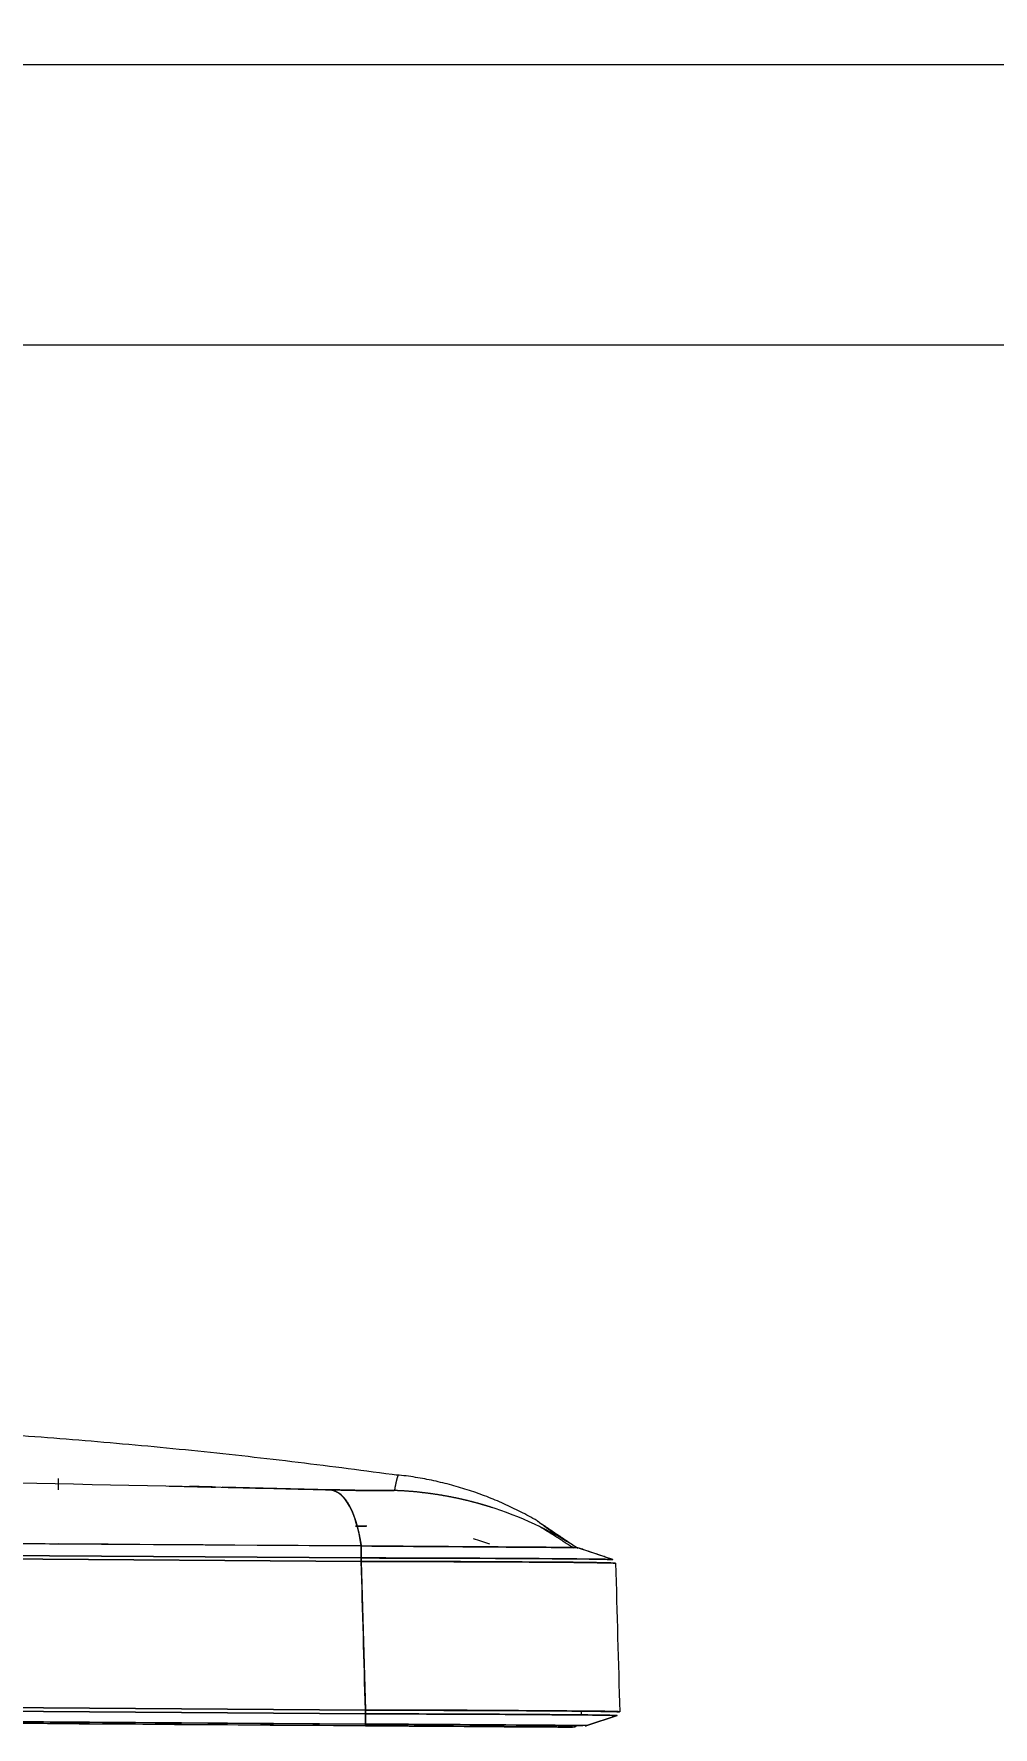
# Model space of a CAD drawing. Header units: millimetres. Extents: x 8883 to 11259, y -10160 to -6800.
# Drawn here: x 10500.9 to 10576.3, y -7756.8 to -7623.7 of the extents above; entities that cross this region are included whole.
import ezdxf

# ---------------------------------------------------------------- set-up
doc = ezdxf.new("R2010")
doc.units = ezdxf.units.MM
doc.layers.add('DIM', color=5, linetype='Continuous', lineweight=13)
doc.styles.add('ARIAL', font='arial.ttf')
doc.dimstyles.get("Standard").update_dxf_attribs({"dimtxt": 15, "dimasz": 15, "dimexe": 0.18, "dimexo": 0.0625, "dimgap": 4, "dimtad": 0, "dimdec": 1, "dimdsep": 46, "dimtxsty": 'ARIAL', "dimcen": 0, "dimclrd": 5, "dimclre": 5, "dimclrt": 5, "dimadec": 0, "dimazin": 0, "dimtfac": 1, "dimtdec": 1, "dimtofl": 0, "dimtmove": 0, "dimatfit": 3, "dimfxl": 1, "dimtolj": 1, "dimtzin": 0, "dimarcsym": 0})

# ---------------------------------------------------------------- blocks, each defined once
blk = doc.blocks.new('*D178')
at = {"layer": 'Defpoints', "color": 0, "transparency": 16777216}
for p in [(10794.56, -7541.01), (10794.56, -7666.24), (10446.56, -7677.15)]:
    blk.add_point(p, dxfattribs=at)
at = {"layer": 'DIM', "color": 5, "lineweight": -2, "transparency": 16777216}
for p, q in [((10446.56, -7677.08), (10446.56, -7540.83)), ((10794.56, -7666.18), (10794.56, -7540.83)), ((10464.56, -7541.01), (10595.66, -7541.01)), ((10776.56, -7541.01), (10645.45, -7541.01))]:
    blk.add_line(p, q, dxfattribs=at)
at = {"layer": 'DIM', "color": 5, "transparency": 16777216}
for points in [[(10464.56, -7538.01), (10464.56, -7544.01), (10446.56, -7541.01)], [(10776.56, -7538.01), (10776.56, -7544.01), (10794.56, -7541.01)]]:
    blk.add_solid(points, dxfattribs=at)
at = {"layer": 'DIM', "color": 5, "transparency": 16777216, "insert": (10620.56, -7541.01), "char_height": 18, "attachment_point": 5, "style": 'ARIAL'}
blk.add_mtext('\\A1;348', dxfattribs=at)

msp = doc.modelspace()

# ---------------------------------------------------------------- linework, layer by layer
at = {"linetype": 'Continuous', "lineweight": 18}
for p, q in [((10754.56, -7626.15), (10486.56, -7626.15)), ((10486.56, -7648.15), (10754.56, -7648.15)), ((10367.52, -7741.43), (10526.62, -7742.53)), ((10526.62, -7743.74), (10367.5, -7742.64)), ((10367.5, -7742.64), (10526.62, -7743.74)), ((10526.61, -7743.47), (10367.51, -7742.37)), ((10367.51, -7742.37), (10526.61, -7743.47)), ((10502.8, -7742.37), (10502.8, -7742.37)), ((10504.34, -7742.38), (10502.8, -7742.37)), ((10502.8, -7742.37), (10502.8, -7742.37)), ((10502.8, -7742.37), (10502.8, -7742.37)), ((10504.34, -7742.38), (10504.34, -7742.38)), ((10526.62, -7742.53), (10526.61, -7743.47)), ((10526.61, -7743.47), (10526.62, -7742.53)), ((10545.85, -7743.42), (10543.57, -7742.65)), ((10526.62, -7743.74), (10526.95, -7755.43)), ((10367, -7754.62), (10526.95, -7755.72)), ((10526.95, -7755.72), (10367, -7754.62)), ((10526.95, -7755.43), (10367.01, -7754.32)), ((10367.01, -7754.32), (10526.95, -7755.43)), ((10526.95, -7756.52), (10367, -7755.42)), ((10367, -7755.42), (10526.95, -7756.52)), ((10367, -7755.43), (10526.95, -7756.54)), ((10526.95, -7756.65), (10367, -7755.54)), ((10526.95, -7755.7), (10526.96, -7755.43)), ((10526.95, -7755.72), (10526.95, -7756.52)), ((10546.73, -7755.86), (10544.35, -7756.64)), ((10544.35, -7756.64), (10546.73, -7755.86)), ((10546.73, -7755.86), (10546.73, -7755.86)), ((10526.95, -7756.52), (10526.95, -7756.54)), ((10527.07, -7756.61), (10526.95, -7756.61))]:
    msp.add_line(p, q, dxfattribs=at)
at = {"linetype": 'Continuous', "lineweight": 13}
msp.add_line((10527.07, -7756.61), (10527.07, -7756.53), dxfattribs=at)
at = {"linetype": 'Continuous', "lineweight": 18}
for centre, start, end in [((10528.06, -7756.31), 269.6038, 310.6038), ((10544.26, -7756.36), 269.6275, 288.2329)]:
    msp.add_arc(centre, 0.3, start, end, dxfattribs=at)
for points, degree in [([(10529.53, -7736.99), (10498.11, -7732.64), (10466.51, -7732.71)], 2), ([(10477.93, -7737.22), (10493.39, -7737.43), (10508.84, -7737.73), (10524.3, -7738.12)], 3), ([(10502.79, -7737.24), (10502.79, -7737.24), (10502.79, -7737.54), (10502.79, -7738.13)], 3), ([(10515.16, -7737.9), (10514.48, -7737.88), (10513.8, -7737.87), (10513.11, -7737.85)], 3), ([(10540.44, -7740.55), (10535.31, -7737.59), (10529.43, -7736.94)], 2), ([(10524.29, -7738.12), (10521.43, -7738.05), (10518.56, -7737.98), (10515.69, -7737.91)], 3), ([(10524.3, -7738.12), (10524.29, -7738.12), (10524.28, -7738.12), (10524.27, -7738.13)], 3), ([(10524.27, -7738.13), (10524.28, -7738.12), (10524.29, -7738.12), (10524.3, -7738.12)], 3), ([(10526.62, -7742.53), (10473.61, -7742.17), (10420.53, -7741.8), (10367.52, -7741.43)], 3), ([(10540.44, -7740.55), (10543.65, -7742.71)], 1), ([(10541.96, -7741.69), (10540.44, -7740.55)], 1), ([(10541.96, -7741.69), (10540.44, -7740.55)], 1), ([(10543.33, -7742.7), (10540.63, -7740.99)], 1), ([(10536.74, -7742.4), (10536.31, -7742.25), (10535.88, -7742.11), (10535.45, -7741.98)], 3), ([(10546.42, -7743.61), (10543.56, -7742.64)], 1), ([(10546.4, -7743.6), (10545.46, -7743.29), (10544.52, -7742.97), (10543.57, -7742.65)], 3), ([(10543.57, -7742.65), (10543.57, -7742.65), (10543.57, -7742.65), (10543.57, -7742.65)], 3), ([(10526.95, -7755.43), (10526.84, -7751.53), (10526.73, -7747.64), (10526.62, -7743.74)], 3), ([(10546.61, -7743.88), (10546.72, -7747.78), (10546.83, -7751.67), (10546.94, -7755.57)], 3), ([(10367, -7755.54), (10420.32, -7755.91), (10473.63, -7756.28), (10526.95, -7756.65)], 3), ([(10526.96, -7755.43), (10526.95, -7755.52), (10526.95, -7755.61), (10526.95, -7755.7)], 3), ([(10526.95, -7756.52), (10526.95, -7756.26), (10526.95, -7755.99), (10526.95, -7755.72)], 3), ([(10543.94, -7755.81), (10543.93, -7755.51)], 1), ([(10544.35, -7756.64), (10544.35, -7756.64), (10540.58, -7756.61), (10531.5, -7756.55), (10526.95, -7756.52)], 3), ([(10526.95, -7756.54), (10526.95, -7756.54), (10526.95, -7756.53), (10526.95, -7756.52)], 3), ([(10526.95, -7756.54), (10526.95, -7756.54), (10526.95, -7756.53), (10526.95, -7756.53)], 3), ([(10529.86, -7756.54), (10530.09, -7756.54), (10530.31, -7756.54), (10530.53, -7756.54)], 3), ([(10543.23, -7756.76), (10543.23, -7756.76), (10543.23, -7756.76), (10543.23, -7756.76)], 3), ([(10543.42, -7756.72), (10543.5, -7756.69), (10543.51, -7756.64)], 2), ([(10544.21, -7756.65), (10544.22, -7756.66), (10544.24, -7756.66), (10544.26, -7756.66)], 3), ([(10544.35, -7756.64), (10544.32, -7756.65), (10544.29, -7756.66), (10544.26, -7756.66)], 3)]:
    msp.add_open_spline(points, degree=degree, dxfattribs=at)
for points, knots in [([(10511.51, -7737.82), (10511.62, -7737.82), (10512.05, -7737.83), (10512.79, -7737.85), (10513.75, -7737.87), (10514.54, -7737.89), (10515.01, -7737.9), (10515.16, -7737.9)], [0, 0, 0, 0, 0.089399, 0.351526, 0.613648, 0.875766, 1, 1, 1, 1]), ([(10529.53, -7736.95), (10529.53, -7736.95), (10529.53, -7736.95), (10529.53, -7736.95), (10529.53, -7736.95), (10529.53, -7736.95), (10529.53, -7736.95), (10529.53, -7736.95), (10529.53, -7736.95), (10529.53, -7736.95), (10529.53, -7736.95), (10529.53, -7736.95), (10529.53, -7736.96), (10529.53, -7736.96), (10529.53, -7736.96), (10529.53, -7736.96), (10529.52, -7736.96), (10529.52, -7736.96), (10529.52, -7736.96), (10529.52, -7736.97), (10529.52, -7736.97), (10529.52, -7736.97), (10529.52, -7736.97), (10529.52, -7736.98), (10529.51, -7736.98), (10529.51, -7736.98), (10529.51, -7736.98), (10529.51, -7736.99), (10529.51, -7736.99), (10529.5, -7737), (10529.5, -7737), (10529.5, -7737.01), (10529.5, -7737.01), (10529.5, -7737.02), (10529.49, -7737.02), (10529.49, -7737.03), (10529.49, -7737.03), (10529.49, -7737.04), (10529.48, -7737.05), (10529.48, -7737.06), (10529.48, -7737.06), (10529.47, -7737.07), (10529.47, -7737.08), (10529.47, -7737.09), (10529.46, -7737.1), (10529.46, -7737.11), (10529.46, -7737.12), (10529.45, -7737.13), (10529.45, -7737.14), (10529.45, -7737.15), (10529.44, -7737.17), (10529.44, -7737.18), (10529.43, -7737.19), (10529.43, -7737.21), (10529.43, -7737.22), (10529.42, -7737.24), (10529.42, -7737.25), (10529.41, -7737.27), (10529.41, -7737.29), (10529.4, -7737.31), (10529.4, -7737.33), (10529.39, -7737.34), (10529.39, -7737.36), (10529.38, -7737.39), (10529.38, -7737.41), (10529.37, -7737.43), (10529.37, -7737.45), (10529.36, -7737.48), (10529.36, -7737.5), (10529.35, -7737.53), (10529.35, -7737.55), (10529.34, -7737.58), (10529.33, -7737.61), (10529.33, -7737.64), (10529.32, -7737.67), (10529.32, -7737.7), (10529.31, -7737.73), (10529.3, -7737.76), (10529.3, -7737.79), (10529.29, -7737.83), (10529.28, -7737.87), (10529.27, -7737.9), (10529.27, -7737.94), (10529.26, -7737.98), (10529.25, -7738.02), (10529.25, -7738.06), (10529.24, -7738.1), (10529.23, -7738.13), (10529.23, -7738.15)], [0, 0, 0, 0, 0.000068, 0.005523, 0.011127, 0.016883, 0.022788, 0.028844, 0.03505, 0.041406, 0.047912, 0.054569, 0.061376, 0.068333, 0.075441, 0.082699, 0.090107, 0.097665, 0.105374, 0.113233, 0.121242, 0.129401, 0.137711, 0.146171, 0.154781, 0.163541, 0.172452, 0.181512, 0.190724, 0.200085, 0.209597, 0.219258, 0.229071, 0.239033, 0.249145, 0.259408, 0.269821, 0.280385, 0.291098, 0.301962, 0.312976, 0.32414, 0.335454, 0.346919, 0.358534, 0.370299, 0.382214, 0.39428, 0.406495, 0.418861, 0.431377, 0.444043, 0.45686, 0.469826, 0.482943, 0.49621, 0.509627, 0.523194, 0.536912, 0.550779, 0.564797, 0.578965, 0.593283, 0.607751, 0.622369, 0.637137, 0.652056, 0.667124, 0.682343, 0.697711, 0.71323, 0.728899, 0.744718, 0.760687, 0.776806, 0.793075, 0.809494, 0.826063, 0.842781, 0.85965, 0.876669, 0.893838, 0.911157, 0.928626, 0.946245, 0.964013, 0.981932, 1, 1, 1, 1]), ([(10515.69, -7737.91), (10516, -7737.92), (10516.64, -7737.93), (10517.59, -7737.96), (10518.54, -7737.98), (10519.5, -7738), (10520.46, -7738.02), (10521.42, -7738.05), (10522.38, -7738.07), (10523.34, -7738.09), (10523.98, -7738.11), (10524.29, -7738.12)], [0, 0, 0, 0, 0.108633, 0.220061, 0.331486, 0.44291, 0.554332, 0.665752, 0.77717, 0.888586, 1, 1, 1, 1]), ([(10524.27, -7738.13), (10524.27, -7738.13), (10524.29, -7738.13), (10524.3, -7738.13), (10524.32, -7738.14), (10524.34, -7738.14), (10524.36, -7738.14), (10524.38, -7738.15), (10524.39, -7738.15), (10524.41, -7738.16), (10524.43, -7738.16), (10524.45, -7738.17), (10524.46, -7738.18), (10524.48, -7738.18), (10524.5, -7738.19), (10524.51, -7738.19), (10524.53, -7738.2), (10524.55, -7738.21), (10524.56, -7738.21), (10524.58, -7738.22), (10524.6, -7738.23), (10524.61, -7738.24), (10524.63, -7738.24), (10524.65, -7738.25), (10524.66, -7738.26), (10524.68, -7738.27), (10524.7, -7738.28), (10524.71, -7738.29), (10524.73, -7738.3), (10524.75, -7738.31), (10524.76, -7738.31), (10524.78, -7738.32), (10524.79, -7738.33), (10524.81, -7738.34), (10524.83, -7738.35), (10524.84, -7738.37), (10524.86, -7738.38), (10524.87, -7738.39), (10524.89, -7738.4), (10524.9, -7738.41), (10524.92, -7738.42), (10524.94, -7738.43), (10524.95, -7738.45), (10524.97, -7738.46), (10524.98, -7738.47), (10525, -7738.48), (10525.01, -7738.5), (10525.03, -7738.51), (10525.04, -7738.52), (10525.06, -7738.54), (10525.07, -7738.55), (10525.09, -7738.56), (10525.1, -7738.58), (10525.12, -7738.59), (10525.13, -7738.61), (10525.14, -7738.62), (10525.16, -7738.63), (10525.17, -7738.65), (10525.19, -7738.66), (10525.2, -7738.68), (10525.22, -7738.7), (10525.23, -7738.71), (10525.25, -7738.73), (10525.26, -7738.74), (10525.27, -7738.76), (10525.29, -7738.78), (10525.3, -7738.79), (10525.31, -7738.81), (10525.33, -7738.83), (10525.34, -7738.84), (10525.36, -7738.86), (10525.37, -7738.88), (10525.38, -7738.9), (10525.4, -7738.91), (10525.41, -7738.93), (10525.42, -7738.95), (10525.44, -7738.97), (10525.45, -7738.99), (10525.46, -7739.01), (10525.48, -7739.03), (10525.49, -7739.05), (10525.5, -7739.07), (10525.51, -7739.08), (10525.53, -7739.1), (10525.54, -7739.12), (10525.55, -7739.14), (10525.57, -7739.16), (10525.58, -7739.19), (10525.59, -7739.21), (10525.6, -7739.23), (10525.62, -7739.25), (10525.63, -7739.27), (10525.64, -7739.29), (10525.65, -7739.31), (10525.66, -7739.33), (10525.68, -7739.36), (10525.69, -7739.38), (10525.7, -7739.4), (10525.71, -7739.42), (10525.72, -7739.44), (10525.74, -7739.47), (10525.75, -7739.49), (10525.76, -7739.51), (10525.77, -7739.54), (10525.78, -7739.56), (10525.79, -7739.58), (10525.81, -7739.61), (10525.82, -7739.63), (10525.83, -7739.66), (10525.84, -7739.68), (10525.85, -7739.7), (10525.86, -7739.73), (10525.87, -7739.75), (10525.88, -7739.78), (10525.9, -7739.8), (10525.91, -7739.83), (10525.92, -7739.85), (10525.93, -7739.88), (10525.94, -7739.9), (10525.95, -7739.93), (10525.96, -7739.96), (10525.97, -7739.98), (10525.98, -7740.01), (10525.99, -7740.04), (10526, -7740.06), (10526.01, -7740.09), (10526.02, -7740.12), (10526.03, -7740.14), (10526.04, -7740.17), (10526.05, -7740.2), (10526.06, -7740.22), (10526.07, -7740.25), (10526.08, -7740.28), (10526.09, -7740.31), (10526.1, -7740.34), (10526.11, -7740.36), (10526.12, -7740.39), (10526.13, -7740.42), (10526.14, -7740.45), (10526.15, -7740.48), (10526.16, -7740.51), (10526.17, -7740.54), (10526.18, -7740.57), (10526.19, -7740.6), (10526.2, -7740.62), (10526.21, -7740.65), (10526.21, -7740.68), (10526.22, -7740.71), (10526.23, -7740.74), (10526.24, -7740.77), (10526.25, -7740.81), (10526.26, -7740.84), (10526.27, -7740.87), (10526.28, -7740.9), (10526.28, -7740.93), (10526.29, -7740.96), (10526.3, -7740.99), (10526.31, -7741.02), (10526.32, -7741.05), (10526.33, -7741.09), (10526.33, -7741.12), (10526.34, -7741.15), (10526.35, -7741.18), (10526.36, -7741.21), (10526.37, -7741.25), (10526.37, -7741.28), (10526.38, -7741.31), (10526.39, -7741.34), (10526.4, -7741.38), (10526.41, -7741.41), (10526.41, -7741.44), (10526.42, -7741.48), (10526.43, -7741.51), (10526.44, -7741.54), (10526.44, -7741.58), (10526.45, -7741.61), (10526.46, -7741.64), (10526.47, -7741.68), (10526.47, -7741.71), (10526.48, -7741.75), (10526.49, -7741.78), (10526.49, -7741.82), (10526.5, -7741.85), (10526.51, -7741.89), (10526.51, -7741.92), (10526.52, -7741.96), (10526.53, -7741.99), (10526.53, -7742.03), (10526.54, -7742.06), (10526.55, -7742.1), (10526.55, -7742.13), (10526.56, -7742.17), (10526.57, -7742.2), (10526.57, -7742.24), (10526.58, -7742.28), (10526.59, -7742.31), (10526.59, -7742.35), (10526.6, -7742.39), (10526.6, -7742.42), (10526.61, -7742.46), (10526.62, -7742.5), (10526.62, -7742.52), (10526.62, -7742.53)], [0, 0, 0, 0, 0.005434, 0.010863, 0.016287, 0.021707, 0.027123, 0.032533, 0.03794, 0.043342, 0.048739, 0.054132, 0.05952, 0.064904, 0.070284, 0.075658, 0.081029, 0.086395, 0.091756, 0.097113, 0.102466, 0.107814, 0.113157, 0.118497, 0.123831, 0.129161, 0.134487, 0.139809, 0.145125, 0.150438, 0.155746, 0.16105, 0.166349, 0.171644, 0.176934, 0.18222, 0.187501, 0.192778, 0.198051, 0.203319, 0.208583, 0.213843, 0.219098, 0.224348, 0.229595, 0.234837, 0.240074, 0.245307, 0.250536, 0.25576, 0.26098, 0.266196, 0.271407, 0.276614, 0.281816, 0.287015, 0.292208, 0.297398, 0.302583, 0.307763, 0.31294, 0.318111, 0.323279, 0.328442, 0.333601, 0.338756, 0.343906, 0.349052, 0.354193, 0.35933, 0.364463, 0.369591, 0.374715, 0.379835, 0.38495, 0.390062, 0.395168, 0.400271, 0.405369, 0.410463, 0.415552, 0.420637, 0.425718, 0.430794, 0.435866, 0.440934, 0.445998, 0.451057, 0.456112, 0.461162, 0.466208, 0.47125, 0.476288, 0.481321, 0.48635, 0.491375, 0.496395, 0.501411, 0.506423, 0.511431, 0.516434, 0.521433, 0.526427, 0.531418, 0.536404, 0.541385, 0.546363, 0.551336, 0.556305, 0.561269, 0.56623, 0.571186, 0.576137, 0.581085, 0.586028, 0.590967, 0.595902, 0.600832, 0.605758, 0.61068, 0.615598, 0.620511, 0.62542, 0.630325, 0.635225, 0.640122, 0.645014, 0.649902, 0.654785, 0.659665, 0.66454, 0.66941, 0.674277, 0.679139, 0.683998, 0.688851, 0.693701, 0.698547, 0.703388, 0.708225, 0.713058, 0.717886, 0.72271, 0.727531, 0.732347, 0.737158, 0.741966, 0.746769, 0.751568, 0.756363, 0.761154, 0.76594, 0.770723, 0.775501, 0.780275, 0.785045, 0.78981, 0.794572, 0.799329, 0.804082, 0.808831, 0.813576, 0.818317, 0.823053, 0.827786, 0.832514, 0.837238, 0.841958, 0.846674, 0.851385, 0.856093, 0.860796, 0.865495, 0.870191, 0.874882, 0.879569, 0.884251, 0.88893, 0.893605, 0.898275, 0.902942, 0.907604, 0.912262, 0.916917, 0.921567, 0.926213, 0.930855, 0.935493, 0.940127, 0.944756, 0.949382, 0.954004, 0.958622, 0.963235, 0.967845, 0.972451, 0.977052, 0.98165, 0.986243, 0.990833, 0.995418, 1, 1, 1, 1]), ([(10526.62, -7742.53), (10526.41, -7741.18), (10526.1, -7740.13), (10525.3, -7738.65), (10524.82, -7738.23), (10524.27, -7738.13)], [0, 0, 0, 0, 0.5, 0.5, 1, 1, 1, 1]), ([(10529.23, -7738.15), (10529.23, -7738.15), (10529.23, -7738.15), (10529.23, -7738.15), (10529.23, -7738.15), (10529.23, -7738.15), (10529.23, -7738.15), (10529.22, -7738.15), (10529.22, -7738.15), (10529.22, -7738.15), (10529.22, -7738.15), (10529.22, -7738.15), (10529.21, -7738.15), (10529.21, -7738.15), (10529.21, -7738.16), (10529.2, -7738.16), (10529.2, -7738.16), (10529.19, -7738.16), (10529.19, -7738.16), (10529.18, -7738.16), (10529.18, -7738.16), (10529.17, -7738.16), (10529.17, -7738.16), (10529.16, -7738.16), (10529.15, -7738.16), (10529.15, -7738.16), (10529.14, -7738.16), (10529.13, -7738.16), (10529.13, -7738.16), (10529.12, -7738.16), (10529.11, -7738.16), (10529.1, -7738.16), (10529.09, -7738.17), (10529.08, -7738.17), (10529.08, -7738.17), (10529.07, -7738.17), (10529.06, -7738.17), (10529.05, -7738.17), (10529.04, -7738.17), (10529.03, -7738.17), (10529.01, -7738.17), (10529, -7738.17), (10528.99, -7738.17), (10528.98, -7738.17), (10528.97, -7738.17), (10528.96, -7738.17), (10528.94, -7738.17), (10528.93, -7738.17), (10528.92, -7738.17), (10528.9, -7738.17), (10528.89, -7738.17), (10528.88, -7738.17), (10528.82, -7738.17), (10528.71, -7738.17), (10528.52, -7738.18), (10528.3, -7738.18), (10528.05, -7738.18), (10527.86, -7738.17), (10527.73, -7738.17), (10527.67, -7738.17), (10527.62, -7738.17), (10527.56, -7738.17), (10527.5, -7738.17), (10527.45, -7738.17), (10527.39, -7738.17), (10527.33, -7738.17), (10527.27, -7738.17), (10527.22, -7738.17), (10527.16, -7738.17), (10527.1, -7738.17), (10527.04, -7738.17), (10526.98, -7738.17), (10526.92, -7738.17), (10526.86, -7738.17), (10526.8, -7738.17), (10526.73, -7738.16), (10526.67, -7738.16), (10526.61, -7738.16), (10526.55, -7738.16), (10526.48, -7738.16), (10526.42, -7738.16), (10526.35, -7738.16), (10526.29, -7738.16), (10526.22, -7738.16), (10526.16, -7738.16), (10526.09, -7738.15), (10526.02, -7738.15), (10525.96, -7738.15), (10525.89, -7738.15), (10525.82, -7738.15), (10525.75, -7738.15), (10525.68, -7738.15), (10525.62, -7738.15), (10525.55, -7738.15), (10525.48, -7738.14), (10525.41, -7738.14), (10525.33, -7738.14), (10525.26, -7738.14), (10525.19, -7738.14), (10525.12, -7738.14), (10525.05, -7738.14), (10524.97, -7738.13), (10524.9, -7738.13), (10524.83, -7738.13), (10524.75, -7738.13), (10524.68, -7738.13), (10524.6, -7738.13), (10524.53, -7738.12), (10524.45, -7738.12), (10524.37, -7738.12), (10524.32, -7738.12), (10524.3, -7738.12)], [0, 0, 0, 0, 0.005149, 0.010284, 0.015405, 0.020513, 0.025608, 0.03069, 0.03576, 0.040817, 0.045863, 0.050896, 0.055918, 0.060929, 0.065929, 0.070918, 0.075897, 0.080866, 0.085824, 0.090773, 0.095713, 0.100644, 0.105566, 0.110479, 0.115385, 0.120282, 0.125172, 0.130054, 0.13493, 0.139799, 0.144661, 0.149517, 0.154367, 0.159212, 0.164051, 0.168885, 0.173715, 0.178541, 0.183362, 0.188179, 0.192993, 0.197804, 0.202612, 0.207418, 0.212221, 0.217022, 0.221822, 0.22662, 0.231417, 0.236214, 0.24101, 0.245806, 0.250602, 0.299416, 0.348511, 0.398203, 0.448798, 0.500585, 0.510448, 0.520262, 0.530026, 0.539744, 0.549417, 0.559047, 0.568635, 0.578184, 0.587696, 0.597172, 0.606614, 0.616024, 0.625405, 0.634758, 0.644085, 0.653389, 0.66267, 0.671932, 0.681177, 0.690406, 0.699622, 0.708826, 0.718021, 0.727209, 0.736393, 0.745573, 0.754753, 0.763934, 0.773119, 0.782309, 0.791507, 0.800716, 0.809936, 0.81917, 0.828421, 0.83769, 0.846979, 0.856291, 0.865627, 0.87499, 0.884381, 0.893803, 0.903257, 0.912745, 0.92227, 0.931833, 0.941436, 0.951081, 0.96077, 0.970505, 0.980287, 0.990118, 1, 1, 1, 1]), ([(10524.3, -7738.12), (10524.31, -7738.12), (10524.33, -7738.12), (10524.37, -7738.12), (10524.41, -7738.12), (10524.45, -7738.12), (10524.49, -7738.12), (10524.53, -7738.12), (10524.58, -7738.12), (10524.62, -7738.13), (10524.67, -7738.13), (10524.72, -7738.13), (10524.78, -7738.13), (10524.83, -7738.13), (10524.89, -7738.13), (10524.95, -7738.13), (10525.01, -7738.13), (10525.07, -7738.14), (10525.13, -7738.14), (10525.19, -7738.14), (10525.34, -7738.14), (10525.54, -7738.15), (10525.79, -7738.15), (10526, -7738.15), (10526.18, -7738.16), (10526.36, -7738.16), (10526.55, -7738.16), (10526.79, -7738.17), (10527.06, -7738.17), (10527.33, -7738.17), (10527.58, -7738.18), (10527.82, -7738.18), (10528.1, -7738.18), (10528.35, -7738.18), (10528.55, -7738.18), (10528.68, -7738.18), (10528.77, -7738.17), (10528.85, -7738.17), (10528.92, -7738.17), (10528.99, -7738.17), (10529.07, -7738.17), (10529.12, -7738.16), (10529.15, -7738.16), (10529.17, -7738.16), (10529.19, -7738.16), (10529.2, -7738.16), (10529.21, -7738.15), (10529.22, -7738.15), (10529.22, -7738.15), (10529.23, -7738.15), (10529.23, -7738.15), (10529.23, -7738.15), (10529.23, -7738.15), (10529.23, -7738.15)], [0, 0, 0, 0, 0.004437, 0.009113, 0.014026, 0.019177, 0.024566, 0.030193, 0.036058, 0.04216, 0.048501, 0.055079, 0.061896, 0.06895, 0.076242, 0.083771, 0.091539, 0.099543, 0.107786, 0.116266, 0.124983, 0.163438, 0.197086, 0.225932, 0.249979, 0.272272, 0.300534, 0.33477, 0.374984, 0.424429, 0.466097, 0.499981, 0.55323, 0.624952, 0.664635, 0.698696, 0.727139, 0.749967, 0.77348, 0.802151, 0.835984, 0.874982, 0.889692, 0.903733, 0.917107, 0.929811, 0.941846, 0.953212, 0.963909, 0.973936, 0.983293, 0.991982, 1, 1, 1, 1]), ([(10529.23, -7738.15), (10531.74, -7738.24), (10534.25, -7738.66), (10539.09, -7740.18), (10541.42, -7741.26), (10543.57, -7742.65)], [0, 0, 0, 0, 0.5, 0.5, 1, 1, 1, 1]), ([(10529.23, -7738.15), (10529.26, -7738.15), (10529.31, -7738.15), (10529.4, -7738.15), (10529.48, -7738.16), (10529.56, -7738.16), (10529.65, -7738.16), (10529.73, -7738.17), (10529.81, -7738.17), (10529.9, -7738.18), (10529.98, -7738.18), (10530.06, -7738.19), (10530.15, -7738.2), (10530.23, -7738.2), (10530.31, -7738.21), (10530.39, -7738.21), (10530.48, -7738.22), (10530.56, -7738.23), (10530.64, -7738.23), (10530.72, -7738.24), (10530.81, -7738.25), (10530.89, -7738.26), (10530.97, -7738.26), (10531.05, -7738.27), (10531.14, -7738.28), (10531.22, -7738.29), (10531.3, -7738.3), (10531.38, -7738.31), (10531.46, -7738.32), (10531.54, -7738.33), (10531.63, -7738.34), (10531.71, -7738.35), (10531.79, -7738.36), (10531.87, -7738.37), (10531.95, -7738.38), (10532.03, -7738.39), (10532.11, -7738.4), (10532.19, -7738.41), (10532.27, -7738.42), (10532.35, -7738.44), (10532.43, -7738.45), (10532.51, -7738.46), (10532.6, -7738.47), (10532.68, -7738.49), (10532.76, -7738.5), (10532.84, -7738.51), (10532.92, -7738.52), (10532.99, -7738.54), (10533.07, -7738.55), (10533.15, -7738.57), (10533.23, -7738.58), (10533.31, -7738.59), (10533.39, -7738.61), (10533.47, -7738.62), (10533.55, -7738.64), (10533.63, -7738.65), (10533.71, -7738.67), (10533.79, -7738.69), (10533.86, -7738.7), (10533.94, -7738.72), (10534.02, -7738.73), (10534.1, -7738.75), (10534.18, -7738.77), (10534.26, -7738.78), (10534.33, -7738.8), (10534.41, -7738.82), (10534.49, -7738.84), (10534.57, -7738.85), (10534.64, -7738.87), (10534.72, -7738.89), (10534.8, -7738.91), (10534.87, -7738.93), (10534.95, -7738.94), (10535.03, -7738.96), (10535.1, -7738.98), (10535.18, -7739), (10535.26, -7739.02), (10535.33, -7739.04), (10535.41, -7739.06), (10535.48, -7739.08), (10535.56, -7739.1), (10535.64, -7739.12), (10535.71, -7739.14), (10535.79, -7739.16), (10535.86, -7739.18), (10535.94, -7739.2), (10536.01, -7739.23), (10536.09, -7739.25), (10536.16, -7739.27), (10536.24, -7739.29), (10536.31, -7739.31), (10536.38, -7739.33), (10536.46, -7739.36), (10536.53, -7739.38), (10536.61, -7739.4), (10536.68, -7739.42), (10536.75, -7739.45), (10536.83, -7739.47), (10536.87, -7739.49), (10536.9, -7739.49)], [0, 0, 0, 0, 0.010775, 0.021543, 0.032302, 0.043053, 0.053797, 0.064531, 0.075258, 0.085976, 0.096686, 0.107387, 0.11808, 0.128765, 0.13944, 0.150107, 0.160766, 0.171415, 0.182056, 0.192688, 0.20331, 0.213924, 0.224529, 0.235124, 0.245711, 0.256288, 0.266856, 0.277415, 0.287964, 0.298504, 0.309034, 0.319555, 0.330066, 0.340567, 0.351059, 0.361541, 0.372014, 0.382476, 0.392929, 0.403371, 0.413804, 0.424227, 0.434639, 0.445042, 0.455434, 0.465816, 0.476188, 0.486549, 0.4969, 0.507241, 0.517571, 0.527891, 0.5382, 0.548499, 0.558787, 0.569064, 0.579331, 0.589587, 0.599832, 0.610066, 0.62029, 0.630502, 0.640704, 0.650894, 0.661074, 0.671242, 0.681399, 0.691546, 0.701681, 0.711804, 0.721917, 0.732018, 0.742108, 0.752186, 0.762253, 0.772309, 0.782353, 0.792386, 0.802407, 0.812416, 0.822414, 0.832401, 0.842375, 0.852338, 0.862289, 0.872229, 0.882157, 0.892072, 0.901976, 0.911868, 0.921749, 0.931617, 0.941473, 0.951317, 0.96115, 0.97097, 0.980778, 0.990574, 1, 1, 1, 1]), ([(10526.18, -7740.96), (10526.19, -7740.96), (10526.2, -7740.96), (10526.23, -7740.96), (10526.27, -7740.96), (10526.3, -7740.96), (10526.33, -7740.96), (10526.36, -7740.96), (10526.39, -7740.96), (10526.42, -7740.96), (10526.45, -7740.96), (10526.48, -7740.96), (10526.51, -7740.96), (10526.54, -7740.96), (10526.57, -7740.96), (10526.61, -7740.96), (10526.64, -7740.96), (10526.67, -7740.96), (10526.7, -7740.96), (10526.73, -7740.96), (10526.75, -7740.96), (10526.78, -7740.96), (10526.81, -7740.96), (10526.84, -7740.96), (10526.87, -7740.97), (10526.9, -7740.97), (10526.93, -7740.97), (10526.96, -7740.97), (10526.98, -7740.97), (10527, -7740.97), (10527, -7740.97)], [0, 0, 0, 0, 0.028986, 0.065341, 0.101699, 0.13806, 0.174427, 0.210802, 0.247188, 0.283585, 0.319996, 0.356423, 0.392869, 0.429335, 0.465823, 0.502335, 0.538874, 0.575441, 0.612038, 0.648667, 0.685331, 0.722032, 0.75877, 0.795549, 0.83237, 0.869235, 0.906147, 0.943107, 0.980116, 1, 1, 1, 1]), ([(10527.06, -7740.97), (10526.99, -7740.97), (10526.84, -7740.97), (10526.63, -7740.96), (10526.43, -7740.96), (10526.28, -7740.96), (10526.2, -7740.96), (10526.18, -7740.96)], [0, 0, 0, 0, 0.254359, 0.527494, 0.729425, 0.933358, 1, 1, 1, 1]), ([(10543.31, -7742.65), (10543.1, -7742.65), (10542.12, -7742.64), (10538.94, -7742.62), (10533.27, -7742.58), (10528.84, -7742.55), (10526.62, -7742.53)], [0, 0, 0, 0, 0.156252, 0.437501, 0.718751, 1, 1, 1, 1]), ([(10526.62, -7742.53), (10531.06, -7742.56), (10535.48, -7742.59), (10541.74, -7742.64), (10543.57, -7742.65), (10543.57, -7742.65)], [0, 0, 0, 0, 0.5, 0.5, 1, 1, 1, 1]), ([(10526.61, -7743.47), (10526.62, -7743.48), (10526.62, -7743.49), (10526.62, -7743.53), (10526.62, -7743.55), (10526.62, -7743.6), (10526.62, -7743.62), (10526.62, -7743.68), (10526.62, -7743.71), (10526.62, -7743.74)], [0, 0, 0, 0, 0.25, 0.25, 0.5, 0.5, 0.75, 0.75, 1, 1, 1, 1]), ([(10526.61, -7743.47), (10529.19, -7743.48), (10532.38, -7743.48), (10535.9, -7743.5), (10537.6, -7743.5), (10539.17, -7743.51), (10540.63, -7743.52), (10541.96, -7743.53), (10543.12, -7743.54), (10544.12, -7743.55), (10544.96, -7743.56), (10545.62, -7743.57), (10546.22, -7743.59), (10546.4, -7743.6), (10546.4, -7743.6)], [0, 0, 0, 0, 0.247052, 0.310294, 0.373537, 0.436779, 0.500021, 0.563264, 0.626506, 0.689748, 0.75299, 0.816233, 0.879475, 1, 1, 1, 1]), ([(10526.62, -7743.74), (10526.62, -7743.68), (10526.62, -7743.62), (10526.62, -7743.52), (10526.62, -7743.48), (10526.61, -7743.47)], [0, 0, 0, 0, 0.5, 0.5, 1, 1, 1, 1]), ([(10546.4, -7743.6), (10546.4, -7743.58), (10542.12, -7743.52), (10531.8, -7743.48), (10526.61, -7743.47)], [0, 0, 0, 0, 0.499976, 1, 1, 1, 1]), ([(10546.61, -7743.88), (10546.61, -7743.88), (10546.42, -7743.87), (10545.81, -7743.85), (10545.15, -7743.84), (10544.31, -7743.83), (10543.3, -7743.81), (10542.12, -7743.8), (10540.78, -7743.79), (10539.3, -7743.79), (10537.71, -7743.78), (10536, -7743.77), (10532.44, -7743.75), (10529.22, -7743.75), (10526.62, -7743.74)], [0, 0, 0, 0, 0.120446, 0.183709, 0.246972, 0.310236, 0.373499, 0.436762, 0.500026, 0.563289, 0.626552, 0.689816, 0.753079, 1, 1, 1, 1]), ([(10526.62, -7743.74), (10527.26, -7743.74), (10527.89, -7743.75), (10529.17, -7743.75), (10529.8, -7743.75), (10531.06, -7743.76), (10531.68, -7743.76), (10532.92, -7743.76), (10533.53, -7743.76), (10534.74, -7743.77), (10535.33, -7743.77), (10536.49, -7743.77), (10537.06, -7743.78), (10538.17, -7743.78), (10538.71, -7743.78), (10539.76, -7743.79), (10540.27, -7743.79), (10541.24, -7743.8), (10541.7, -7743.8), (10542.56, -7743.81), (10542.97, -7743.81), (10543.71, -7743.82), (10544.04, -7743.83), (10544.66, -7743.83), (10544.93, -7743.84), (10545.42, -7743.85), (10545.63, -7743.85), (10546, -7743.86), (10546.14, -7743.86), (10546.38, -7743.87), (10546.47, -7743.87), (10546.58, -7743.88), (10546.61, -7743.88), (10546.61, -7743.88)], [0, 0, 0, 0, 0.0625, 0.0625, 0.125, 0.125, 0.1875, 0.1875, 0.25, 0.25, 0.3125, 0.3125, 0.375, 0.375, 0.4375, 0.4375, 0.5, 0.5, 0.5625, 0.5625, 0.625, 0.625, 0.6875, 0.6875, 0.75, 0.75, 0.8125, 0.8125, 0.875, 0.875, 0.9375, 0.9375, 1, 1, 1, 1]), ([(10546.94, -7755.57), (10546.94, -7755.56), (10546.9, -7755.55), (10546.74, -7755.54), (10546.63, -7755.54), (10546.33, -7755.53), (10546.14, -7755.53), (10545.71, -7755.52), (10545.47, -7755.52), (10544.93, -7755.51), (10544.64, -7755.51), (10544.01, -7755.5), (10543.68, -7755.5), (10542.98, -7755.5), (10542.61, -7755.49), (10542.05, -7755.49), (10541.86, -7755.49), (10541.47, -7755.49), (10541.28, -7755.48), (10540.69, -7755.48), (10540.27, -7755.48), (10539.39, -7755.47), (10538.92, -7755.47), (10537.94, -7755.46), (10537.42, -7755.46), (10536.33, -7755.45), (10535.76, -7755.45), (10534.57, -7755.44), (10533.95, -7755.44), (10532.67, -7755.43), (10532, -7755.43), (10530.62, -7755.43), (10529.91, -7755.43), (10528.46, -7755.43), (10527.71, -7755.43), (10526.95, -7755.43)], [0, 0, 0, 0, 0.0625, 0.0625, 0.125, 0.125, 0.1875, 0.1875, 0.25, 0.25, 0.3125, 0.3125, 0.375, 0.375, 0.4375, 0.4375, 0.46875, 0.46875, 0.5, 0.5, 0.5625, 0.5625, 0.625, 0.625, 0.6875, 0.6875, 0.75, 0.75, 0.8125, 0.8125, 0.875, 0.875, 0.9375, 0.9375, 1, 1, 1, 1]), ([(10526.95, -7755.43), (10528.22, -7755.43), (10530.8, -7755.43), (10533.92, -7755.45), (10536.33, -7755.46), (10538.04, -7755.46), (10539.62, -7755.47), (10541.1, -7755.48), (10542.44, -7755.49), (10543.62, -7755.5), (10544.64, -7755.51), (10546.3, -7755.54), (10546.93, -7755.55), (10546.93, -7755.57)], [0, 0, 0, 0, 0.120498, 0.246991, 0.310237, 0.373484, 0.436731, 0.499977, 0.563224, 0.626471, 0.689717, 0.752964, 1, 1, 1, 1]), ([(10526.95, -7755.72), (10526.95, -7755.72), (10532.13, -7755.73), (10542.45, -7755.78), (10546.73, -7755.83), (10546.73, -7755.86)], [0, 0, 0, 0, 0.000052, 0.500026, 1, 1, 1, 1]), ([(10546.73, -7755.86), (10546.73, -7755.84), (10546.1, -7755.83), (10544.46, -7755.81), (10543.45, -7755.8), (10542.29, -7755.79), (10540.96, -7755.78), (10539.49, -7755.77), (10537.92, -7755.76), (10536.23, -7755.75), (10533.85, -7755.74), (10530.76, -7755.73), (10528.21, -7755.72), (10526.95, -7755.72)], [0, 0, 0, 0, 0.246919, 0.310182, 0.373445, 0.436708, 0.499971, 0.563234, 0.626497, 0.68976, 0.753023, 0.879549, 1, 1, 1, 1]), ([(10526.95, -7756.52), (10528.1, -7756.53), (10529.81, -7756.54), (10532.02, -7756.55), (10533.63, -7756.56), (10535.17, -7756.57), (10536.64, -7756.58), (10538.01, -7756.59), (10539.28, -7756.6), (10540.44, -7756.61), (10541.8, -7756.62), (10543.14, -7756.63), (10543.81, -7756.64), (10544.04, -7756.64), (10544.04, -7756.64)], [0, 0, 0, 0, 0.14214, 0.213211, 0.284282, 0.355353, 0.426424, 0.497495, 0.568565, 0.639636, 0.710707, 0.852848, 0.994991, 1, 1, 1, 1]), ([(10526.95, -7756.54), (10526.95, -7756.57), (10526.95, -7756.6), (10526.95, -7756.64), (10526.95, -7756.65), (10526.95, -7756.65)], [0, 0, 0, 0, 0.43656, 0.43656, 1, 1, 1, 1]), ([(10543.23, -7756.76), (10543.22, -7756.76), (10541.52, -7756.75), (10536.92, -7756.72), (10535.12, -7756.71), (10531.17, -7756.68), (10529.1, -7756.67), (10526.95, -7756.65)], [0, 0, 0, 0, 0.5, 0.5, 0.75, 0.75, 1, 1, 1, 1]), ([(10532.83, -7756.69), (10532.76, -7756.69), (10532.57, -7756.69), (10532.27, -7756.69), (10531.95, -7756.68), (10531.63, -7756.68), (10531.26, -7756.68), (10530.75, -7756.68), (10530.1, -7756.67), (10529.55, -7756.67), (10529.17, -7756.67), (10529.01, -7756.66), (10528.85, -7756.66), (10528.69, -7756.66), (10528.54, -7756.66), (10528.39, -7756.66), (10528.24, -7756.66), (10528.1, -7756.66), (10527.96, -7756.66), (10527.82, -7756.66), (10527.69, -7756.66), (10527.56, -7756.65), (10527.43, -7756.65), (10527.3, -7756.65), (10527.18, -7756.65), (10527.06, -7756.65), (10526.99, -7756.65), (10526.95, -7756.65)], [0, 0, 0, 0, 0.038361, 0.101281, 0.158061, 0.208715, 0.269303, 0.355465, 0.46733, 0.604898, 0.632318, 0.659219, 0.685601, 0.711462, 0.736802, 0.761619, 0.785913, 0.809683, 0.832929, 0.85565, 0.877846, 0.899517, 0.920663, 0.941285, 0.961381, 0.980953, 1, 1, 1, 1]), ([(10526.95, -7756.65), (10526.97, -7756.65), (10527.01, -7756.65), (10527.08, -7756.65), (10527.15, -7756.65), (10527.21, -7756.65), (10527.29, -7756.65), (10527.36, -7756.65), (10527.43, -7756.65), (10527.51, -7756.65), (10527.58, -7756.65), (10527.66, -7756.66), (10527.74, -7756.66), (10527.83, -7756.66), (10527.91, -7756.66), (10527.99, -7756.66), (10528.08, -7756.66), (10528.17, -7756.66), (10528.26, -7756.66), (10528.35, -7756.66), (10528.44, -7756.66), (10528.54, -7756.66), (10528.63, -7756.66), (10528.73, -7756.66), (10528.83, -7756.66), (10528.93, -7756.66), (10529.03, -7756.66), (10529.14, -7756.67), (10529.24, -7756.67), (10529.35, -7756.67), (10529.45, -7756.67), (10529.56, -7756.67), (10529.67, -7756.67), (10529.79, -7756.67), (10529.9, -7756.67), (10530.02, -7756.67), (10530.21, -7756.67), (10530.5, -7756.68), (10530.89, -7756.68), (10531.31, -7756.68), (10531.75, -7756.68), (10532.21, -7756.69), (10532.69, -7756.69), (10533.13, -7756.69), (10533.52, -7756.7), (10533.84, -7756.7), (10534.16, -7756.7), (10534.48, -7756.7), (10534.79, -7756.7), (10535.1, -7756.71), (10535.41, -7756.71), (10535.71, -7756.71), (10535.95, -7756.71), (10536.13, -7756.71), (10536.26, -7756.71), (10536.43, -7756.72), (10536.61, -7756.72), (10536.82, -7756.72), (10537.05, -7756.72), (10537.3, -7756.72), (10537.57, -7756.72), (10537.86, -7756.73), (10538.16, -7756.73), (10538.49, -7756.73), (10538.84, -7756.73), (10539.21, -7756.74), (10539.62, -7756.74), (10540.06, -7756.74), (10540.42, -7756.74), (10540.72, -7756.75), (10540.95, -7756.75), (10541.17, -7756.75), (10541.38, -7756.75), (10541.59, -7756.75), (10541.79, -7756.75), (10541.98, -7756.75), (10542.15, -7756.76), (10542.31, -7756.76), (10542.45, -7756.76), (10542.57, -7756.76), (10542.68, -7756.76), (10542.77, -7756.76), (10542.86, -7756.76), (10542.93, -7756.76), (10542.99, -7756.76), (10543.04, -7756.76), (10543.08, -7756.76), (10543.12, -7756.76), (10543.15, -7756.76), (10543.17, -7756.76), (10543.19, -7756.76), (10543.2, -7756.76), (10543.21, -7756.76), (10543.22, -7756.76), (10543.22, -7756.76), (10543.23, -7756.76), (10543.23, -7756.76), (10543.23, -7756.76), (10543.23, -7756.76)], [0, 0, 0, 0, 0.00252, 0.005103, 0.007748, 0.010456, 0.013227, 0.01606, 0.018956, 0.021915, 0.024936, 0.02802, 0.031167, 0.034377, 0.037649, 0.040983, 0.044381, 0.04784, 0.051363, 0.054948, 0.058595, 0.062305, 0.066077, 0.069912, 0.073809, 0.077769, 0.08179, 0.085874, 0.09002, 0.094228, 0.098499, 0.102831, 0.107225, 0.111681, 0.116198, 0.120778, 0.125419, 0.14, 0.15569, 0.172482, 0.190369, 0.209346, 0.22942, 0.250599, 0.264588, 0.278545, 0.292472, 0.306372, 0.320247, 0.334095, 0.347914, 0.361702, 0.375456, 0.380751, 0.387258, 0.394978, 0.403909, 0.414049, 0.425394, 0.437939, 0.451682, 0.466627, 0.482782, 0.500163, 0.519476, 0.541623, 0.566611, 0.594426, 0.624997, 0.641755, 0.658864, 0.676334, 0.694173, 0.712391, 0.731001, 0.750015, 0.768401, 0.786139, 0.803221, 0.819641, 0.835394, 0.850474, 0.86488, 0.878609, 0.891661, 0.904035, 0.915734, 0.926759, 0.937109, 0.946786, 0.95579, 0.964121, 0.971781, 0.978768, 0.985083, 0.990727, 0.995699, 1, 1, 1, 1]), ([(10543.23, -7756.76), (10543.29, -7756.76), (10543.35, -7756.75), (10543.47, -7756.71), (10543.52, -7756.68), (10543.57, -7756.64)], [0, 0, 0, 0, 0.528943, 0.528943, 1, 1, 1, 1]), ([(10543.57, -7756.64), (10543.56, -7756.64), (10543.55, -7756.65), (10543.53, -7756.66), (10543.52, -7756.67), (10543.48, -7756.7), (10543.45, -7756.72), (10543.42, -7756.73)], [0, 0, 0, 0, 0.156604, 0.156604, 0.43776, 0.43776, 1, 1, 1, 1])]:
    msp.add_open_spline(points, degree=3, knots=knots, dxfattribs=at)
msp.add_rational_spline([(10526.95, -7756.65), (10526.95, -7756.65), (10526.95, -7756.55)], [0.996518724987, 0.935446568263, 0.924558412107], degree=2, dxfattribs=at)

# ---------------------------------------------------------------- dimensions: what is measured, and where the dimension line sits
at = {"layer": 'DIM', "color": 3}
dim = msp.add_linear_dim(base=(10794.56, -7541.01), p1=(10446.56, -7677.15), p2=(10794.56, -7666.24), dimstyle='Standard', override={"dimtxt": 18, "dimasz": 18, "dimgap": 5}, dxfattribs=at)
dim.commit()
dim.dimension.update_dxf_attribs({"geometry": '*D178', "text_midpoint": (10620.56, -7541.01)})

doc.saveas('drawing.dxf')
